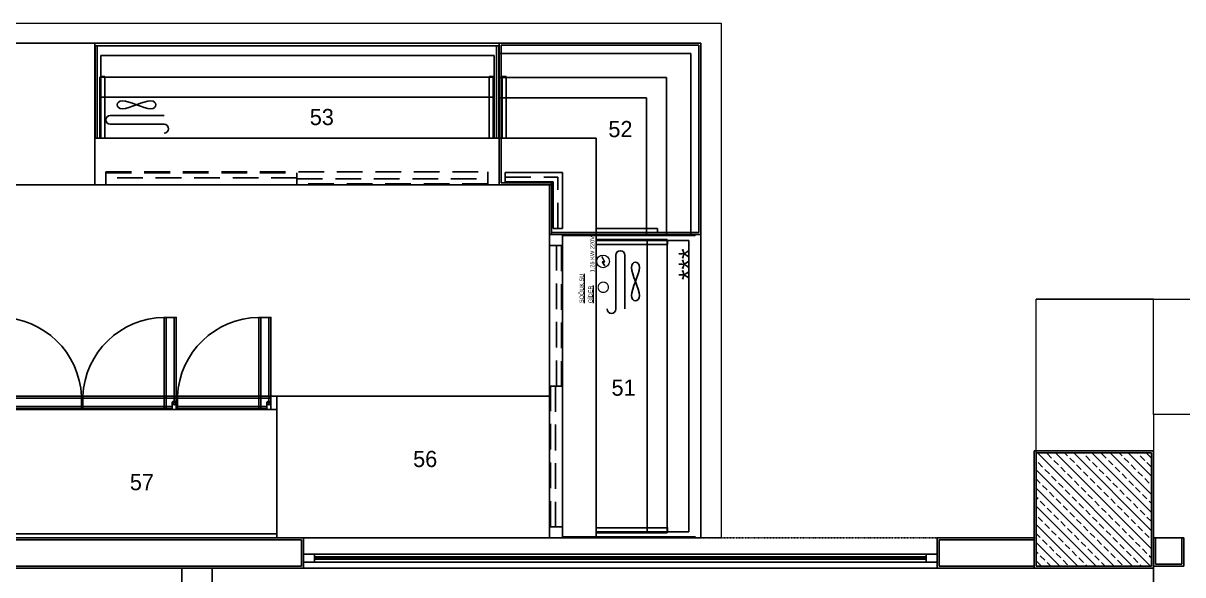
# Model space of a CAD drawing. Header units: millimetres. Extents: x 6517 to 10548, y -1828 to 1073.
# Drawn here: x 7772 to 8345, y -490 to -217 of the extents above; entities that cross this region are included whole.
import ezdxf

# ---------------------------------------------------------------- set-up
doc = ezdxf.new("R2010")
doc.units = ezdxf.units.MM
for name, pattern in [('DASHDOT4', [0.265, 0.125, -0.0625, 0.015, -0.0625]), ('DASHED', [19.05, 12.7, -6.35]), ('HIDDENX2', [19.05, 12.7, -6.35])]:
    doc.linetypes.add(name, pattern=pattern)
doc.layers.add('E_TEFRIS', color=151, linetype='Continuous', lineweight=0)
doc.layers.add('TES_SU', color=150, linetype='Continuous', lineweight=25)
for name, color, linetype in [('Kıtc-002 Çizgi', 7, 'Continuous'), ('Kıtc-008 Rakam', 1, 'Continuous'), ('Kıtc-011 Elk Tes Yazı 001', 1, 'Continuous'), ('Kıtc-014 Elk Tes İşaretler', 1, 'Continuous'), ('Kıtc-016 Su Tes Yazı 001', 5, 'Continuous'), ('Ozti Cam', 4, 'Continuous')]:
    doc.layers.add(name, color=color, linetype=linetype)
doc.styles.get("Standard").update_dxf_attribs({"font": 'stylu.ttf', "height": 10})

# ---------------------------------------------------------------- blocks, each defined once
blk = doc.blocks.new('A$C4E3860C5')
at = {"layer": 'Kıtc-014 Elk Tes İşaretler', "linetype": 'Continuous', "lineweight": 0}
for p, q in [((2.9, 3.66), (0.96, 2.3)), ((0.96, 2.3), (1, 2.21)), ((1, 2.21), (2.81, 3.48)), ((2.81, 3.48), (2.9, 2.31)), ((3, 2.49), (2.9, 3.66)), ((2.9, 2.31), (5.24, 3.52)), ((5.18, 3.62), (3, 2.49)), ((5.66, 3.81), (5.09, 3.77)), ((5.09, 3.77), (5.17, 3.64)), ((5.17, 3.64), (5.34, 3.36)), ((5.24, 3.52), (5.19, 3.62)), ((5.34, 3.36), (5.66, 3.81))]:
    blk.add_line(p, q, dxfattribs=at)
blk.add_circle((3.16, 3.16), 3.16, dxfattribs=at)
blk = doc.blocks.new('A$C4C105235')
at = {"layer": 'Kıtc-002 Çizgi'}
for points in [[(2, 3), (2, 6.5), (0, 6.5), (0, 3)], [(0, 6), (0, 0), (46.2, 0), (46.2, 6), (2, 6)], [(0, 5), (0, 1), (46.2, 1), (46.2, 5), (2, 5)]]:
    blk.add_lwpolyline(points, dxfattribs=at)
blk.add_circle((0.93, 3.71), 0.596, dxfattribs=at)
blk.add_arc((1, 3.75), 1.25, 216.8699, 323.1301, dxfattribs=at)
blk = doc.blocks.new('A$C1FF566C6')
at = {"layer": 'Kıtc-002 Çizgi', "color": 254}
for points in [[(6, 45.5), (0, 45.5), (0, 0), (6, 0), (6, 45.5)], [(1, 41.5), (1, 0), (5, 0), (5, 45.5)]]:
    blk.add_lwpolyline(points, dxfattribs=at)
blk = doc.blocks.new('A$C04CB272A')
at = {"layer": 'Kıtc-002 Çizgi'}
for p, q in [((209.98, 107), (32.48, 107)), ((32.48, 45.5), (209.98, 45.5)), ((177.55, 39), (177.55, 45.5))]:
    blk.add_line(p, q, dxfattribs=at)
blk.add_lwpolyline([(209.98, 39), (209.98, 109), (32.48, 109), (32.48, 39)], close=True, dxfattribs=at)
at = {"layer": 'Kıtc-002 Çizgi', "linetype": 'DASHED'}
for points in [[(200.15, 62.19), (183.48, 62.19, -1), (183.48, 66.53)], [(183.48, 57.84), (200.15, 57.84, 1), (200.15, 62.19)]]:
    blk.add_lwpolyline(points, format="xyb", dxfattribs=at)
at = {"layer": 'Kıtc-002 Çizgi', "linetype": 'DASHED', "ltscale": 0.1}
blk.add_lwpolyline([(195.71, 50.53), (194.95, 50.7), (194.06, 51.16), (193.09, 51.8), (192.07, 52.53), (191.05, 53.27), (190.08, 53.91), (189.19, 54.36), (188.43, 54.53), (187.83, 54.36), (187.41, 53.91), (187.15, 53.27), (187.07, 52.53), (187.15, 51.8), (187.41, 51.16), (187.83, 50.7), (188.43, 50.53), (189.19, 50.7), (190.08, 51.16), (191.05, 51.8), (192.07, 52.53), (193.09, 53.27), (194.06, 53.91), (194.95, 54.36), (195.71, 54.53), (196.31, 54.36), (196.73, 53.91), (196.99, 53.27), (197.07, 52.53), (196.99, 51.8), (196.73, 51.16), (196.31, 50.7)], close=True, dxfattribs=at)
at = {"layer": 'Kıtc-002 Çizgi'}
blk.add_lwpolyline([(207.98, 42), (207.98, 45.5), (209.98, 45.5), (209.98, 42)], dxfattribs=at)
blk.add_circle((209.05, 42.72), 0.596, dxfattribs=at)
blk.add_arc((208.98, 42.75), 1.25, 216.8699, 323.1301, dxfattribs=at)
at = {"layer": 'Kıtc-002 Çizgi', "color": 254}
for centre, start, end in [((40.86, 40.86), 270.86914, 357.39476), ((87.66, 40.86), 270.86914, 357.39476), ((169.97, 40.86), 182.60524, 269.13086)]:
    blk.add_arc(centre, 40.86, start, end, dxfattribs=at)
at = {"layer": 'Kıtc-002 Çizgi'}
for name, p in [('A$C4E3860C5', (200.81, 66)), ('A$C4C105235', (35.48, 39)), ('A$C1FF566C6', (35.48, 0)), ('A$C4C105235', (82.28, 39)), ('A$C1FF566C6', (82.28, 0))]:
    blk.add_blockref(name, p, dxfattribs=at)
at = {"layer": 'Kıtc-002 Çizgi', "xscale": -1}
for name, p in [('A$C4C105235', (175.35, 39)), ('A$C1FF566C6', (175.35, 0))]:
    blk.add_blockref(name, p, dxfattribs=at)
at = {"layer": 'Kıtc-011 Elk Tes Yazı 001', "insert": (170.34, 71.28), "char_height": 3.3081, "attachment_point": 1}
blk.add_mtext_dynamic_manual_height_columns('{\\f@Arial Unicode MS|b0|i0|c162|p34;0,35 KW 220V }', width=30.2799, gutter_width=50, heights=[0], dxfattribs=at)
blk = doc.blocks.new('A$C7122063F')
at = {"color": 30}
for p, q in [((200, 244.52, 0), (0, 244.52, 0)), ((0, 244.52, 0), (0, 174.52, 0)), ((200, 174.52, 0), (200, 244.52, 0)), ((3, 238.52, 0), (197.5, 238.52, 0)), ((3, 197.62, 0), (3, 238.52, 0)), ((197.5, 238.52, 0), (197.5, 197.62, 0)), ((195.01, 197.62, 0), (195.01, 228.02, 0)), ((195.01, 228.02, 0), (197.01, 228.02, 0)), ((197.01, 228.02, 0), (197.01, 197.62, 0)), ((201.54, 197.62, 0), (201.54, 228.02, 0)), ((201.54, 228.02, 0), (203.54, 228.02, 0)), ((203.54, 228.02, 0), (203.54, 197.62, 0)), ((11.15, 214.1, 0), (11.31, 214.84, 0)), ((11.31, 213.37, 0), (11.15, 214.1, 0)), ((11.31, 214.84, 0), (11.8, 215.48, 0)), ((11.8, 212.73, 0), (11.31, 213.37, 0)), ((11.8, 215.48, 0), (12.62, 215.93, 0)), ((12.62, 212.27, 0), (11.8, 212.73, 0)), ((12.62, 215.93, 0), (13.76, 216.11, 0)), ((13.76, 212.1, 0), (12.62, 212.27, 0)), ((13.76, 216.11, 0), (15.22, 215.93, 0)), ((15.22, 212.27, 0), (13.76, 212.1, 0)), ((15.22, 215.93, 0), (16.92, 215.48, 0)), ((16.92, 212.73, 0), (15.22, 212.27, 0)), ((16.92, 215.48, 0), (18.78, 214.84, 0)), ((18.78, 213.37, 0), (16.92, 212.73, 0)), ((18.78, 214.84, 0), (20.73, 214.1, 0)), ((20.73, 214.1, 0), (18.78, 213.37, 0)), ((22.68, 214.84, 0), (20.73, 214.1, 0)), ((20.73, 214.1, 0), (22.68, 213.37, 0)), ((24.54, 215.48, 0), (22.68, 214.84, 0)), ((22.68, 213.37, 0), (24.54, 212.73, 0)), ((26.25, 215.93, 0), (24.54, 215.48, 0)), ((24.54, 212.73, 0), (26.25, 212.27, 0)), ((27.7, 216.11, 0), (26.25, 215.93, 0)), ((26.25, 212.27, 0), (27.7, 212.1, 0)), ((28.85, 215.93, 0), (27.7, 216.11, 0)), ((27.7, 212.1, 0), (28.85, 212.27, 0)), ((29.66, 215.48, 0), (28.85, 215.93, 0)), ((28.85, 212.27, 0), (29.66, 212.73, 0)), ((30.15, 214.84, 0), (29.66, 215.48, 0)), ((29.66, 212.73, 0), (30.15, 213.37, 0)), ((30.32, 214.1, 0), (30.15, 214.84, 0)), ((30.15, 213.37, 0), (30.32, 214.1, 0)), ((34.32, 208.8, 0), (7.65, 208.8, 0)), ((7.65, 204.45, 0), (34.32, 204.45, 0)), ((199.79, 197.62, 0), (0, 197.62, 0)), ((197.01, 197.62, 0), (195.01, 197.62, 0)), ((203.54, 197.62, 0), (201.54, 197.62, 0)), ((0, 174.52, 0), (200, 174.52, 0)), ((299.85, 150, 0), (224.85, 150, 0)), ((224.85, 150, 0), (224.85, 0, 0)), ((231.35, 0, 0), (231.35, 150, 0)), ((247.95, 151, 0), (247.95, 153, 0)), ((247.95, 153, 0), (278.35, 153, 0)), ((278.35, 151, 0), (247.95, 151, 0)), ((247.95, 150, 0), (247.95, 0, 0)), ((278.35, 153, 0), (278.35, 151, 0)), ((299.85, 0, 0), (299.85, 150, 0)), ((247.95, 147.01, 0), (283.35, 147.01, 0)), ((293.85, 147, 0), (247.95, 147, 0)), ((283.35, 145.01, 0), (247.95, 145.01, 0)), ((283.35, 147.01, 0), (283.35, 145.01, 0)), ((293.85, 3, 0), (293.85, 147, 0)), ((257.79, 139.81, 0), (257.79, 113.14, 0)), ((262.13, 113.14, 0), (262.13, 139.81, 0)), ((265.44, 133.7, 0), (265.61, 134.84, 0)), ((265.61, 132.24, 0), (265.44, 133.7, 0)), ((265.61, 134.84, 0), (266.06, 135.66, 0)), ((266.06, 130.54, 0), (265.61, 132.24, 0)), ((266.06, 135.66, 0), (266.71, 136.15, 0)), ((266.71, 136.15, 0), (267.44, 136.32, 0)), ((267.44, 136.32, 0), (268.18, 136.15, 0)), ((268.18, 136.15, 0), (268.82, 135.66, 0)), ((268.82, 135.66, 0), (269.27, 134.84, 0)), ((269.27, 132.24, 0), (268.82, 130.54, 0)), ((269.27, 134.84, 0), (269.44, 133.7, 0)), ((269.44, 133.7, 0), (269.27, 132.24, 0)), ((266.71, 128.68, 0), (266.06, 130.54, 0)), ((267.44, 126.73, 0), (266.71, 128.68, 0)), ((267.44, 126.73, 0), (266.71, 124.78, 0)), ((268.18, 128.68, 0), (267.44, 126.73, 0)), ((268.18, 124.78, 0), (267.44, 126.73, 0)), ((268.82, 130.54, 0), (268.18, 128.68, 0)), ((265.61, 121.21, 0), (265.44, 119.76, 0)), ((266.06, 122.92, 0), (265.61, 121.21, 0)), ((266.71, 124.78, 0), (266.06, 122.92, 0)), ((268.82, 122.92, 0), (268.18, 124.78, 0)), ((269.27, 121.21, 0), (268.82, 122.92, 0)), ((269.44, 119.76, 0), (269.27, 121.21, 0)), ((265.44, 119.76, 0), (265.61, 118.61, 0)), ((265.61, 118.61, 0), (266.06, 117.8, 0)), ((266.06, 117.8, 0), (266.71, 117.31, 0)), ((266.71, 117.31, 0), (267.44, 117.14, 0)), ((267.44, 117.14, 0), (268.18, 117.31, 0)), ((268.18, 117.31, 0), (268.82, 117.8, 0)), ((268.82, 117.8, 0), (269.27, 118.61, 0)), ((269.27, 118.61, 0), (269.44, 119.76, 0)), ((224.85, 0, 0), (299.85, 0, 0)), ((247.95, 3, 0), (293.85, 3, 0))]:
    blk.add_line(p, q, dxfattribs=at)
at = {"color": 30, "linetype": 'HIDDENX2'}
for p, q in [((5.5, 174.52, 0), (5.5, 181.02, 0)), ((5.5, 181.02, 0), (194.5, 181.02, 0)), ((194.5, 181.02, 0), (194.5, 174.52, 0))]:
    blk.add_line(p, q, dxfattribs=at)
at = {"color": 30, "linetype": 'DASHED'}
for p, q in [((5.5, 178.02, 0), (5.5, 180.52, 0)), ((5.5, 180.52, 0), (100, 180.52, 0)), ((100, 178.02, 0), (5.5, 178.02, 0)), ((100, 180.52, 0), (100, 178.02, 0)), ((100, 177.52, 0), (194.5, 177.52, 0)), ((100, 175.02, 0), (100, 177.52, 0)), ((194.5, 175.02, 0), (100, 175.02, 0)), ((194.5, 177.52, 0), (194.5, 175.02, 0)), ((224.85, 5.5, 0), (224.85, 144.5, 0)), ((224.85, 144.5, 0), (231.35, 144.5, 0)), ((228.35, 75, 0), (228.35, 144.5, 0)), ((228.35, 144.5, 0), (230.85, 144.5, 0)), ((230.85, 144.5, 0), (230.85, 75, 0)), ((231.35, 144.5, 0), (231.35, 5.5, 0)), ((225.35, 5.5, 0), (225.35, 75, 0)), ((225.35, 75, 0), (227.85, 75, 0)), ((227.85, 75, 0), (227.85, 5.5, 0)), ((230.85, 75, 0), (228.35, 75, 0)), ((231.35, 5.5, 0), (224.85, 5.5, 0)), ((227.85, 5.5, 0), (225.35, 5.5, 0))]:
    blk.add_line(p, q, dxfattribs=at)
at = {"color": 30, "elevation": 0}
blk.add_lwpolyline([(2.99, 197.62), (4.99, 197.62), (4.99, 228.02), (2.99, 228.02)], close=True, dxfattribs=at)
blk.add_lwpolyline([(247.95, 4.99), (283.35, 4.99), (283.35, 2.99), (247.95, 2.99)], dxfattribs=at)
at = {"color": 30}
for centre, start, end in [((7.65, 206.62, 0), 90, 270), ((34.32, 202.28, 0), 270, 90), ((259.96, 139.81, 0), 0, 180), ((255.61, 113.14, 0), 180, 0)]:
    blk.add_arc(centre, 2.17, start, end, dxfattribs=at)
at = {"layer": 'Kıtc-002 Çizgi', "color": 30}
for p, q in [((200, 244.52, 0), (298.85, 244.52, 0)), ((200, 174.52, 0), (200, 244.52, 0)), ((298.85, 244.52, 0), (299.85, 244.52, 0)), ((299.85, 244.52, 0), (299.85, 150, 0)), ((200, 239.52, 0), (294.85, 239.52, 0)), ((200, 174.52, 0), (200, 239.52, 0)), ((294.85, 239.52, 0), (294.85, 150, 0)), ((199.29, 197.62, 0), (247.95, 197.62, 0)), ((247.95, 197.62), (247.95, 149.5)), ((203, 175.97, 0), (203, 180.56, 0)), ((203, 180.56, 0), (231.35, 180.56, 0)), ((231.35, 180.56, 0), (231.35, 175.97, 0)), ((224.85, 174.52, 0), (200, 174.52, 0)), ((225.85, 174.52, 0), (200, 174.52, 0)), ((226.76, 175.97, 0), (203, 175.97, 0)), ((224.85, 150, 0), (224.85, 174.52, 0)), ((225.85, 150, 0), (225.85, 174.52, 0)), ((226.76, 153, 0), (226.76, 175.97, 0)), ((231.35, 175.97, 0), (231.35, 153, 0)), ((299.85, 150, 0), (224.85, 150, 0)), ((294.85, 150, 0), (225.85, 150, 0)), ((231.35, 153, 0), (226.76, 153, 0))]:
    blk.add_line(p, q, dxfattribs=at)
at = {"layer": 'Kıtc-002 Çizgi', "color": 30, "linetype": 'DASHED'}
for p in [(203, 178.26, 0), (229.06, 153, 0)]:
    blk.add_line(p, (229.06, 178.26, 0), dxfattribs=at)
at = {"layer": 'Kıtc-014 Elk Tes İşaretler', "color": 30, "linetype": 'Continuous', "lineweight": 0}
for p, q in [((251.22, 138.84, 0), (250.78, 139.16, 0)), ((250.78, 139.16, 0), (250.81, 138.59, 0)), ((250.81, 138.59, 0), (250.95, 138.67, 0)), ((250.95, 138.67, 0), (251.22, 138.84, 0)), ((251.07, 138.74, 0), (250.97, 138.69, 0)), ((250.97, 138.68, 0), (252.09, 136.5, 0)), ((252.27, 136.4, 0), (251.07, 138.74, 0)), ((252.09, 136.5, 0), (250.93, 136.4, 0)), ((250.93, 136.4, 0), (252.29, 134.46, 0)), ((251.11, 136.31, 0), (252.27, 136.4, 0)), ((252.37, 134.5, 0), (251.11, 136.31, 0)), ((252.29, 134.46, 0), (252.37, 134.5, 0))]:
    blk.add_line(p, q, dxfattribs=at)
blk.add_circle((251.43, 136.66, 0), 3.16, dxfattribs=at)
at = {"layer": 'Ozti Cam', "color": 30}
for p, q in [((198.79, 243.27, 0), (1.21, 243.27, 0)), ((198.79, 197.62, 0), (198.79, 243.27, 0)), ((198.79, 243.27, 0), (199.79, 243.27, 0)), ((199.79, 243.27, 0), (199.79, 197.62, 0)), ((201, 175.52, 0), (201, 243.52, 0)), ((201, 243.52, 0), (298.85, 243.52, 0)), ((298.85, 243.52, 0), (298.85, 151, 0)), ((2.5, 227.82, 0), (2.5, 197.62, 0)), ((2.5, 227.82, 0), (197.5, 227.82, 0)), ((197.5, 227.82, 0), (197.5, 197.62, 0)), ((200, 227.52, 0), (282.85, 227.52, 0)), ((282.85, 227.52, 0), (282.85, 150, 0)), ((197.5, 217.82, 0), (2.5, 217.82, 0)), ((200, 217.52, 0), (272.85, 217.52, 0)), ((272.85, 217.52, 0), (272.85, 150, 0)), ((199.79, 197.62, 0), (198.79, 197.62, 0)), ((225.85, 175.52, 0), (201, 175.52, 0)), ((225.85, 151, 0), (225.85, 175.52, 0)), ((298.85, 151, 0), (225.85, 151, 0)), ((231.35, 149.5, 0), (231.35, 150, 0)), ((231.35, 150, 0), (296.93, 150, 0)), ((296.93, 149.5, 0), (231.35, 149.5, 0)), ((296.93, 150, 0), (296.93, 149.5, 0)), ((247.95, 147.5, 0), (283.15, 147.5, 0)), ((273.15, 2.5, 0), (273.15, 147.5, 0)), ((283.15, 147.5, 0), (283.15, 2.5, 0)), ((283.15, 2.5, 0), (247.95, 2.5, 0))]:
    blk.add_line(p, q, dxfattribs=at)
at = {"layer": 'Ozti Cam', "color": 30, "elevation": 0}
for points in [[(0.21, 197.62), (1.21, 197.62), (1.21, 243.27), (0.21, 243.27)], [(296.93, 0), (296.93, 0.5), (231.35, 0.5), (231.35, 0)]]:
    blk.add_lwpolyline(points, close=True, dxfattribs=at)
at = {"layer": 'TES_SU', "color": 30, "linetype": 'Continuous', "const_width": 0.612, "elevation": 0}
blk.add_lwpolyline([(251.52, 121.33, 1), (251.52, 126.43, 1)], format="xyb", close=True, dxfattribs=at)
at = {"layer": 'Kıtc-002 Çizgi', "color": 30}
blk.add_text('***', height=10, rotation=90, dxfattribs=at).set_placement((298.87, 127.44, 0))
at = {"layer": 'Kıtc-011 Elk Tes Yazı 001', "color": 30, "lineweight": 15, "insert": (245.1, 131.23, 0), "char_height": 2, "attachment_point": 1, "rotation": 90}
blk.add_mtext_dynamic_manual_height_columns('{\\f@Arial Unicode MS|b0|i0|c162|p34;1,25 KW 220V }', width=40.7179, gutter_width=50, heights=[0], dxfattribs=at)
at = {"layer": 'Kıtc-016 Su Tes Yazı 001', "color": 30, "lineweight": 5, "char_height": 2, "attachment_point": 1, "rotation": 90}
for s, insert in [('{\\L\\C5;SOĞUK SU}', (239.79, 116.01, 0)), ('{\\L\\C5;GİDER}', (244.21, 116.01, 0))]:
    blk.add_mtext_dynamic_manual_height_columns(s, width=14.9424, gutter_width=50, heights=[0], dxfattribs=dict(at, insert=insert))

msp = doc.modelspace()

# ---------------------------------------------------------------- hatches: boundary and pattern name
h = msp.add_hatch()
h.set_pattern_fill('ANSI33', color=256, angle=90)
h.set_pattern_definition([(135, (14835.786, 8435.73), (-4.490128, -4.490128), []), (135, (14835.786, 8440.22), (-4.490128, -4.490128), [3.175, -1.5875])])
h.paths.add_polyline_path([(8272.56, -485.69), (8329.56, -485.69), (8329.56, -429.69), (8272.56, -429.69)])

# ---------------------------------------------------------------- linework, layer by layer
for p, q in [((8272.56, -353.76), (8330.56, -353.76)), ((8007.64, -479.69), (7910.19, -479.69)), ((8007.64, -479.69), (8223.56, -479.69)), ((7850.06, -777.55), (7850.06, -486.69)), ((7865.06, -777.55), (7865.06, -486.69)), ((8007.64, -483.69), (7910.19, -483.69)), ((8007.64, -483.69), (8223.56, -483.69)), ((8330.56, -777.55), (8330.56, -485.69))]:
    msp.add_line(p, q)
at = {"color": 0, "linetype": 'DASHDOT4'}
msp.add_line((7910.19, -471.69), (8223.56, -471.69), dxfattribs=at)
at = {"color": 4}
for p, q in [((8002.16, -481.08), (7915.67, -481.08)), ((8002.16, -481.69), (7915.67, -481.69)), ((8002.16, -481.08), (8218.08, -481.08)), ((8002.16, -481.69), (8218.08, -481.69)), ((8002.18, -482.25), (7915.69, -482.25)), ((8002.14, -482.25), (8218.06, -482.25))]:
    msp.add_line(p, q, dxfattribs=at)
at = {"color": 0}
msp.add_line((8223.56, -486.69), (7910.19, -486.69), dxfattribs=at)
for points in [[(8271.56, -486.69), (8271.56, -428.69), (8330.56, -428.69), (8330.56, -486.69)], [(8272.56, -485.69), (8272.56, -429.69), (8329.56, -429.69), (8329.56, -485.69)], [(8272.56, -485.69), (8272.56, -429.69), (8329.56, -429.69), (8329.56, -485.69)]]:
    msp.add_lwpolyline(points, close=True)
for points in [[(7910.19, -486.69), (7609.56, -486.69), (7609.56, -471.69), (7910.19, -471.69)], [(7909.19, -485.69), (7609.56, -485.69), (7609.56, -472.69), (7909.19, -472.69)], [(8223.56, -486.69), (8271.56, -486.69), (8271.56, -471.69), (8223.56, -471.69)], [(8224.56, -485.69), (8271.56, -485.69), (8271.56, -472.69), (8224.56, -472.69)], [(8330.56, -485.69), (8330.56, -471.74), (8345.56, -471.74), (8345.56, -485.69)], [(8331.56, -484.69), (8331.56, -471.74), (8344.56, -471.74), (8344.56, -484.69)], [(7910.19, -483.69), (7910.19, -479.69), (7915.67, -479.69), (7915.67, -483.69)], [(8218.08, -483.69), (8218.08, -479.69), (8223.56, -479.69), (8223.56, -483.69)]]:
    msp.add_lwpolyline(points, close=True, dxfattribs=at)
at = {"layer": 'E_TEFRIS'}
for p, q in [((8272.56, -429.69), (8272.56, -353.76)), ((8330.56, -410.68), (8330.56, -428.69))]:
    msp.add_line(p, q, dxfattribs=at)
at = {"layer": 'E_TEFRIS', "elevation": 0}
for points in [[(8031.79, -297.17), (8031.79, -297.17), (7205.61, -297.17), (7205.61, -217.24), (8031.79, -217.24)], [(8031.79, -217.24), (8116.79, -217.24), (8116.79, -471.69), (8031.79, -471.69), (8031.79, -297.17)]]:
    msp.add_lwpolyline(points, dxfattribs=at)
at = {"layer": 'E_TEFRIS'}
msp.add_lwpolyline([(8330.56, -353.76), (8463.61, -353.76), (8463.61, -410.68), (8330.56, -410.68)], close=True, dxfattribs=at)
at = {"layer": 'Kıtc-002 Çizgi', "color": 30, "elevation": 0}
msp.add_lwpolyline([(7806.93, -227.17), (7686.93, -227.17), (7686.93, -297.17), (7806.93, -297.17)], close=True, dxfattribs=at)
at = {"layer": 'Kıtc-002 Çizgi'}
msp.add_lwpolyline([(7897.06, -401.69), (8031.79, -401.69), (8031.79, -471.69), (7897.06, -471.69)], close=True, dxfattribs=at)

# ---------------------------------------------------------------- block references
msp.add_blockref('A$C7122063F', (7806.93, -471.69, 0), dxfattribs=at)
at = {"layer": 'Kıtc-002 Çizgi', "rotation": 180}
msp.add_blockref('A$C04CB272A', (7929.54, -362.69), dxfattribs=at)

# ---------------------------------------------------------------- texts
at = {"layer": 'Kıtc-008 Rakam', "color": 1}
for s, p in [('53', (7913.31, -267.63)), ('52', (8060.99, -273.58)), ('51', (8062.53, -401.43)), ('56', (7964.42, -436.69)), ('57', (7824.32, -448.16))]:
    msp.add_text(s, height=8, dxfattribs=at).set_placement(p)

doc.saveas('drawing.dxf')
